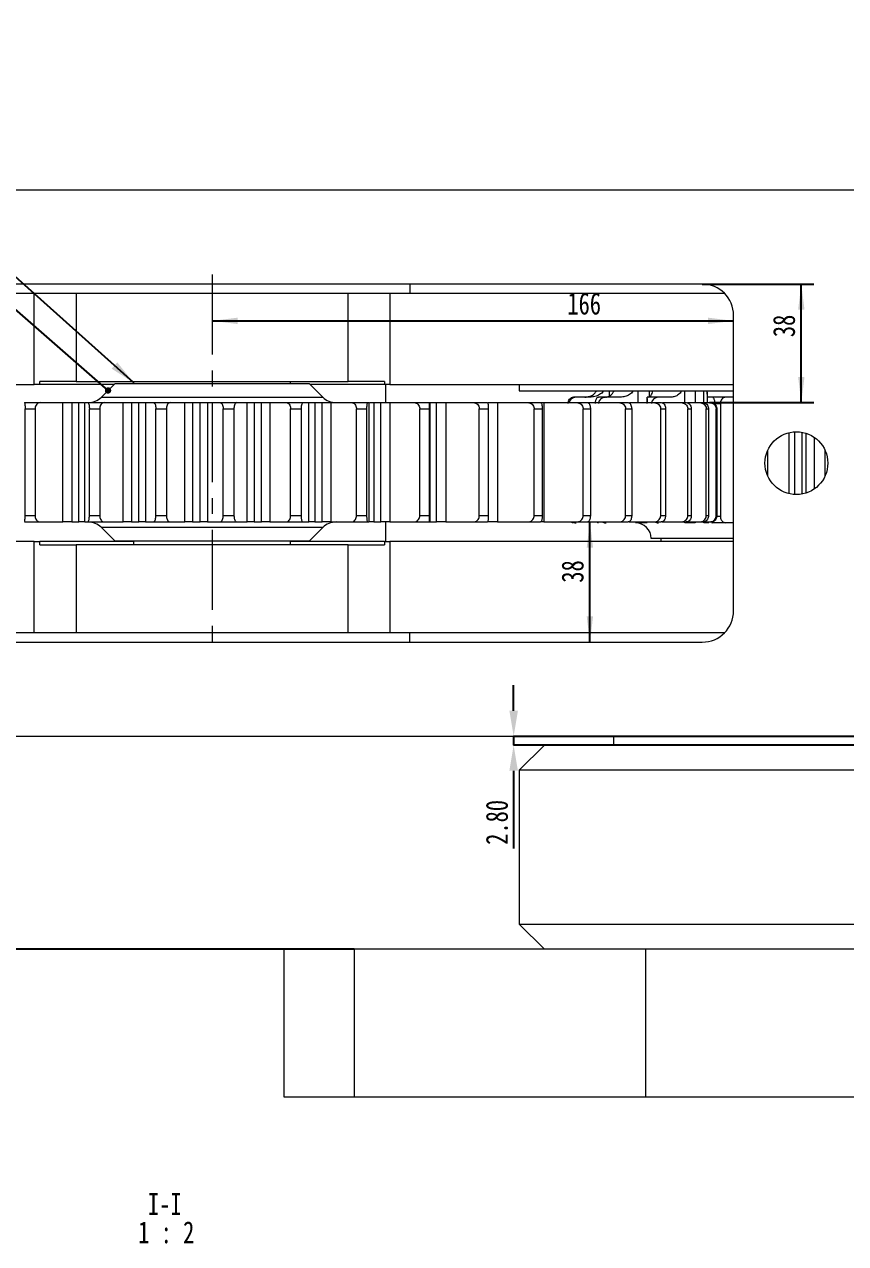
# Model space of a CAD drawing. Header units: millimetres. Extents: x -3 to 1189, y 0 to 841.
# Drawn here: x 323.8 to 454.5, y 277.6 to 471.6 of the extents above; entities that cross this region are included whole.
import ezdxf

# ---------------------------------------------------------------- set-up
doc = ezdxf.new("R2010")
doc.units = ezdxf.units.MM
doc.header["$PDSIZE"] = -1
doc.linetypes.add('CENTERX2', pattern=[20.32, 12.7, -2.54, 2.54, -2.54])
doc.layers.add('10', color=7, linetype='Continuous')
doc.styles.add('SLDTEXTSTYLE0', font='hyswlongfangsong.ttf')
doc.styles.get("Standard").update_dxf_attribs({"font": 'hyswlongfangsong.ttf'})
doc.dimstyles.new('SLDDIMSTYLE0', dxfattribs={"dimtxt": 3.5, "dimasz": 4.08, "dimexe": 0, "dimexo": 0.0625, "dimgap": 0.875, "dimtad": 2, "dimlfac": 2, "dimrnd": 1e-09, "dimzin": 12, "dimdsep": 46, "dimtxsty": 'SLDTEXTSTYLE0', "dimsah": 1, "dimcen": 0.09, "dimadec": 0, "dimazin": 3, "dimtfac": 1, "dimtofl": 0, "dimtmove": 0, "dimatfit": 3, "dimfxl": 1, "dimfrac": 2, "dimtolj": 1, "dimtzin": 12, "dimarcsym": 0})
doc.dimstyles.new('SLDDIMSTYLE1', dxfattribs={"dimtxt": 3.5, "dimasz": 4.08, "dimexe": 0, "dimexo": 0.0625, "dimgap": 0.875, "dimtad": 2, "dimlfac": 2, "dimrnd": 1e-09, "dimzin": 4, "dimdsep": 46, "dimtxsty": 'SLDTEXTSTYLE0', "dimsah": 1, "dimcen": 0.09, "dimadec": 0, "dimazin": 1, "dimtfac": 1, "dimtofl": 0, "dimtmove": 0, "dimatfit": 3, "dimfxl": 1, "dimfrac": 2, "dimtolj": 1, "dimtzin": 12, "dimarcsym": 0})
doc.dimstyles.new('SLDDIMSTYLE3', dxfattribs={"dimtxt": 0.18, "dimasz": 4.08, "dimexe": 0, "dimexo": 0.0625, "dimgap": 0, "dimtad": 0, "dimtih": 1, "dimtoh": 1, "dimdec": 0, "dimrnd": 1e-09, "dimzin": 0, "dimdsep": 46, "dimtxsty": 'Standard', "dimsah": 1, "dimcen": 0.09, "dimadec": 0, "dimazin": 0, "dimtfac": 4.08, "dimtdec": 0, "dimtofl": 0, "dimtmove": 0, "dimatfit": 3, "dimfxl": 1, "dimfrac": 2, "dimtolj": 1, "dimtzin": 0, "dimarcsym": 0})
doc.dimstyles.new('SLDDIMSTYLE4', dxfattribs={"dimtxt": 0.18, "dimasz": 1.016, "dimexe": 0, "dimexo": 0.0625, "dimgap": 0, "dimtad": 0, "dimtih": 1, "dimtoh": 1, "dimdec": 0, "dimrnd": 1e-09, "dimzin": 0, "dimdsep": 46, "dimtxsty": 'Standard', "dimblk1": 'DOT', "dimblk2": 'DOT', "dimsah": 1, "dimcen": 0.09, "dimadec": 0, "dimazin": 0, "dimtfac": 1.016, "dimtdec": 0, "dimtofl": 0, "dimtmove": 0, "dimatfit": 3, "dimldrblk": 'DOT', "dimfxl": 1, "dimfrac": 2, "dimtolj": 1, "dimtzin": 0, "dimarcsym": 0})
doc.dimstyles.new('SLDDIMSTYLE5', dxfattribs={"dimtxt": 3.5, "dimasz": 4.08, "dimexe": 0, "dimexo": 0.0625, "dimgap": 0.875, "dimtad": 2, "dimlfac": 2, "dimrnd": 1e-09, "dimzin": 4, "dimdsep": 46, "dimtxsty": 'SLDTEXTSTYLE0', "dimsah": 1, "dimcen": 0.09, "dimadec": 0, "dimazin": 1, "dimtfac": 1, "dimtmove": 0, "dimatfit": 0, "dimfxl": 1, "dimfrac": 2, "dimtolj": 1, "dimtzin": 12, "dimarcsym": 0})

# ---------------------------------------------------------------- blocks, each defined once
blk = doc.blocks.new('_D_22')
at = {"layer": '10', "color": 0, "lineweight": -2}
for p, q in [((401.66, 362.39), (401.66, 366.47)), ((569.1, 358.31), (401.66, 358.31)), ((401.66, 358.31), (401.66, 356.91)), ((473.5, 356.91), (401.66, 356.91)), ((401.66, 352.83), (401.66, 340.48))]:
    blk.add_line(p, q, dxfattribs=at)
at = {"layer": '10', "color": 0}
for points in [[(400.98, 362.39), (402.34, 362.39), (401.66, 358.31)], [(400.98, 352.83), (402.34, 352.83), (401.66, 356.91)]]:
    blk.add_solid(points, dxfattribs=at)
at = {"layer": 'Defpoints', "color": 0}
for p in [(401.66, 358.31), (569.16, 358.31), (473.56, 356.91)]:
    blk.add_point(p, dxfattribs=at)
at = {"layer": '10', "color": 0, "insert": (397.23, 344.61), "char_height": 3.5, "attachment_point": 2, "rotation": 90, "style": 'SLDTEXTSTYLE0'}
blk.add_mtext('\\A1;2.80', dxfattribs=at)
blk = doc.blocks.new('_D_23')
at = {"layer": '10'}
for p, q in [((315.3, 358.31), (315.3, 324.41)), ((376.27, 324.41), (313.3, 324.41))]:
    blk.add_line(p, q, dxfattribs=at)
for points in [[(315.3, 358.31), (314.79, 354.23), (315.81, 354.23)], [(315.3, 324.41), (315.81, 328.49), (314.79, 328.49)]]:
    blk.add_solid(points, dxfattribs=at)
at = {"layer": '10', "insert": (310.79, 340.89), "char_height": 3.5, "attachment_point": 1, "rotation": 90, "style": 'SLDTEXTSTYLE0'}
blk.add_mtext('67.80', dxfattribs=at)
blk = doc.blocks.new('_D_24')
at = {"layer": '10'}
blk.add_line((413.8, 373.31), (413.8, 392.43), dxfattribs=at)
for points in [[(413.8, 392.43), (413.29, 388.35), (414.3, 388.35)], [(413.8, 373.31), (414.3, 377.39), (413.29, 377.39)]]:
    blk.add_solid(points, dxfattribs=at)
at = {"layer": '10', "insert": (409.28, 382.77), "char_height": 3.5, "attachment_point": 1, "rotation": 90, "style": 'SLDTEXTSTYLE0'}
blk.add_mtext('38', dxfattribs=at)
blk = doc.blocks.new('_D_28')
at = {"layer": '10'}
for p, q in [((431.66, 430.31), (449.44, 430.31)), ((447.44, 411.43), (447.44, 430.31)), ((432.84, 411.43), (449.44, 411.43))]:
    blk.add_line(p, q, dxfattribs=at)
for points in [[(447.44, 430.31), (446.94, 426.23), (447.95, 426.23)], [(447.44, 411.43), (447.95, 415.51), (446.94, 415.51)]]:
    blk.add_solid(points, dxfattribs=at)
at = {"layer": '10', "insert": (442.93, 421.86), "char_height": 3.5, "attachment_point": 1, "rotation": 90, "style": 'SLDTEXTSTYLE0'}
blk.add_mtext('38', dxfattribs=at)
blk = doc.blocks.new('_D_29')
at = {"layer": '10'}
blk.add_line((353.66, 424.45), (436.66, 424.45), dxfattribs=at)
for points in [[(353.66, 424.45), (357.74, 423.94), (357.74, 424.96)], [(436.66, 424.45), (432.58, 424.96), (432.58, 423.94)]]:
    blk.add_solid(points, dxfattribs=at)
at = {"layer": '10', "insert": (410.21, 428.96), "char_height": 3.5, "attachment_point": 1, "style": 'SLDTEXTSTYLE0'}
blk.add_mtext('166', dxfattribs=at)
blk = doc.blocks.new('_DOT')
at = {"color": 0, "linetype": 'ByBlock', "lineweight": -2}
blk.add_line((-0.5, 0), (-1, 0), dxfattribs=at)
at = {"color": 0, "linetype": 'ByBlock', "const_width": 0.5}
blk.add_lwpolyline([(-0.25, 0, 1), (0.25, 0, 1)], format="xyb", close=True, dxfattribs=at)
blk = doc.blocks.new('SW_NOTE_42')
at = {"layer": '10', "color": 0, "char_height": 3.5, "attachment_point": 2, "style": 'SLDTEXTSTYLE0'}
for s, insert in [('I-I', (2.08, 4.51)), ('1 : 2', (2.32, 0.01))]:
    blk.add_mtext(s, dxfattribs=dict(at, insert=insert))

msp = doc.modelspace()

# ---------------------------------------------------------------- linework, layer by layer
at = {"color": 7, "linetype": 'Continuous', "lineweight": 15}
for p, q in [((144.1604, 445.3057), (569.1603, 445.3057)), ((431.6604, 430.3057), (275.6604, 430.3057)), ((385.1604, 430.3057), (385.1604, 428.8057)), ((325.3521, 428.8057), (272.0896, 428.8057)), ((325.3521, 414.3057), (325.3521, 428.8057)), ((332.0128, 428.8057), (325.3521, 428.8057)), ((375.3079, 428.8057), (332.0128, 428.8057)), ((332.0128, 428.8057), (332.0128, 414.8057)), ((375.3079, 414.8057), (375.3079, 428.8057)), ((381.9687, 428.8057), (375.3079, 428.8057)), ((381.9687, 428.8057), (381.9687, 414.3057)), ((435.2311, 428.8057), (381.9687, 428.8057)), ((436.6604, 378.3057), (436.6604, 425.3057)), ((270.6604, 414.3057), (325.3521, 414.3057)), ((326.2298, 414.3057), (325.3521, 414.3057)), ((326.2298, 414.3057), (326.2298, 414.8057)), ((332.0128, 414.8057), (326.2298, 414.8057)), ((338.0354, 414.3057), (326.2298, 414.3057)), ((332.0128, 414.8057), (375.3079, 414.8057)), ((338.1604, 414.4307), (336.039, 412.3094)), ((369.1604, 414.4307), (338.1604, 414.4307)), ((341.1604, 414.8057), (341.1604, 414.4307)), ((366.1604, 414.4307), (366.1604, 414.8057)), ((371.2817, 412.3094), (369.1604, 414.4307)), ((381.0909, 414.3057), (369.2854, 414.3057)), ((381.0909, 414.8057), (375.3079, 414.8057)), ((381.0909, 414.8057), (381.0909, 414.3057)), ((381.9687, 414.3057), (381.0909, 414.3057)), ((381.3104, 411.4307), (381.3104, 414.3057)), ((381.9687, 414.3057), (436.6604, 414.3057)), ((402.5604, 414.3057), (402.5604, 413.3057)), ((402.5604, 413.3057), (436.6604, 413.3057)), ((411.6257, 412.3057), (411.1994, 412.3057)), ((413.823, 412.3057), (411.6257, 412.3057)), ((416.3735, 412.3057), (415.1561, 412.3057)), ((418.6366, 412.3057), (416.3735, 412.3057)), ((422.8864, 412.0679), (422.8864, 411.4307)), ((424.7274, 412.3057), (422.9042, 412.3057)), ((426.7117, 412.3057), (424.7274, 412.3057)), ((432.482, 413.1138), (432.482, 411.4307)), ((433.2642, 412.3057), (432.6588, 412.3057)), ((435.4156, 412.3057), (433.2642, 412.3057)), ((436.6604, 412.3057), (435.4156, 412.3057)), ((323.8138, 411.4307), (326.2909, 411.4307)), ((323.897, 410.4307), (325.4828, 410.4307)), ((323.897, 393.4307), (323.897, 410.4307)), ((325.4828, 410.4307), (325.4828, 393.4307)), ((329.9132, 392.4307), (329.9132, 411.4307)), ((329.9132, 411.4307), (331.3206, 411.4307)), ((331.3206, 411.4307), (331.3206, 392.4307)), ((331.3206, 411.4307), (332.4775, 411.4307)), ((332.4775, 392.4307), (332.4775, 411.4307)), ((332.4775, 411.4307), (333.2573, 411.4307)), ((333.3517, 411.4307), (333.3517, 392.4307)), ((333.8963, 411.4307), (336.4787, 411.4307)), ((334.1268, 410.4307), (335.7801, 410.4307)), ((334.1268, 393.4307), (334.1268, 410.4307)), ((335.7801, 410.4307), (335.7801, 393.4307)), ((339.4946, 392.4307), (339.4946, 411.4307)), ((339.4946, 411.4307), (340.8233, 411.4307)), ((340.8233, 411.4307), (340.8233, 392.4307)), ((340.8233, 411.4307), (342.0178, 411.4307)), ((342.0178, 392.4307), (342.0178, 411.4307)), ((342.0178, 411.4307), (343.0487, 411.4307)), ((343.0487, 411.4307), (343.0487, 392.4307)), ((344.3314, 411.4307), (346.9731, 411.4307)), ((344.7052, 410.4307), (346.3964, 410.4307)), ((344.7052, 393.4307), (344.7052, 410.4307)), ((346.3964, 410.4307), (346.3964, 393.4307)), ((349.3288, 392.4307), (349.3288, 411.4307)), ((349.3288, 411.4307), (350.5551, 411.4307)), ((350.5551, 411.4307), (350.5551, 392.4307)), ((350.5551, 411.4307), (351.7659, 411.4307)), ((351.7659, 392.4307), (351.7659, 411.4307)), ((351.7659, 411.4307), (352.9314, 411.4307)), ((352.9314, 411.4307), (352.9314, 392.4307)), ((354.9331, 411.4307), (357.5869, 411.4307)), ((355.4434, 393.4307), (355.4434, 410.4307)), ((355.4434, 410.4307), (357.1424, 410.4307)), ((357.1424, 410.4307), (357.1424, 393.4307)), ((359.2403, 392.4307), (359.2403, 411.4307)), ((359.2403, 411.4307), (360.3423, 411.4307)), ((360.3423, 411.4307), (360.3423, 392.4307)), ((360.3423, 411.4307), (361.5479, 411.4307)), ((361.5479, 392.4307), (361.5479, 411.4307)), ((361.5479, 411.4307), (362.8271, 411.4307)), ((362.8271, 411.4307), (362.8271, 392.4307)), ((365.512, 411.4307), (368.1305, 411.4307)), ((366.1498, 410.4307), (367.8262, 410.4307)), ((366.1498, 393.4307), (366.1498, 410.4307)), ((367.8262, 410.4307), (367.8262, 393.4307)), ((369.0522, 392.4307), (369.0522, 411.4307)), ((369.0522, 411.4307), (370.0102, 411.4307)), ((370.0102, 411.4307), (370.0102, 392.4307)), ((370.0102, 411.4307), (371.189, 411.4307)), ((371.189, 392.4307), (371.189, 411.4307)), ((371.189, 411.4307), (372.5592, 411.4307)), ((372.5592, 411.4307), (372.5592, 392.4307)), ((375.8794, 411.4307), (378.416, 411.4307)), ((376.6333, 410.4307), (378.2572, 410.4307)), ((376.6333, 393.4307), (376.6333, 410.4307)), ((378.2572, 410.4307), (378.2572, 393.4307)), ((378.7446, 411.4307), (379.3864, 411.4307)), ((379.3864, 411.4307), (379.3864, 392.4307)), ((379.3864, 411.4307), (380.5174, 411.4307)), ((380.5174, 392.4307), (380.5174, 411.4307)), ((380.5174, 411.4307), (381.9541, 411.4307)), ((381.9541, 411.4307), (381.9541, 392.4307)), ((385.8504, 411.4307), (388.2597, 411.4307)), ((386.7069, 410.4307), (388.2493, 410.4307)), ((386.7069, 393.4307), (386.7069, 410.4307)), ((388.2493, 410.4307), (388.2493, 393.4307)), ((388.2604, 392.4307), (388.2604, 411.4307)), ((388.3035, 411.4307), (388.3035, 392.4307)), ((388.3035, 411.4307), (389.3665, 411.4307)), ((389.3665, 392.4307), (389.3665, 411.4307)), ((389.3665, 411.4307), (390.8441, 411.4307)), ((390.8441, 411.4307), (390.8441, 392.4307)), ((395.2469, 411.4307), (397.486, 411.4307)), ((396.1908, 410.4307), (397.6242, 410.4307)), ((396.1908, 393.4307), (396.1908, 410.4307)), ((397.5784, 411.4307), (399.0705, 411.4307)), ((397.6242, 410.4307), (397.6242, 393.4307)), ((399.0705, 411.4307), (399.0705, 392.4307)), ((403.9013, 411.4307), (405.9301, 411.4307)), ((404.9156, 410.4307), (406.2145, 410.4307)), ((404.9156, 393.4307), (404.9156, 410.4307)), ((406.0463, 411.4307), (406.4866, 411.4307)), ((406.2145, 410.4307), (406.2145, 393.4307)), ((406.4866, 411.4307), (406.4866, 392.4307)), ((411.6591, 411.4307), (413.4416, 411.4307)), ((412.7259, 410.4307), (413.867, 410.4307)), ((412.7259, 393.4307), (412.7259, 410.4307)), ((413.867, 410.4307), (413.867, 393.4307)), ((418.382, 411.4307), (419.8862, 411.4307)), ((419.4821, 410.4307), (420.4451, 410.4307)), ((419.4821, 393.4307), (419.4821, 410.4307)), ((420.4451, 410.4307), (420.4451, 393.4307)), ((423.9499, 411.4307), (425.1491, 411.4307)), ((425.0637, 410.4307), (425.8314, 410.4307)), ((425.0637, 393.4307), (425.0637, 410.4307)), ((425.8314, 410.4307), (425.8314, 393.4307)), ((428.2635, 411.4307), (429.1362, 411.4307)), ((429.3712, 410.4307), (429.9299, 410.4307)), ((429.3712, 393.4307), (429.3712, 410.4307)), ((429.9299, 410.4307), (429.9299, 393.4307)), ((431.2457, 411.4307), (431.7765, 411.4307)), ((431.9129, 411.4307), (432.8435, 411.4307)), ((432.3275, 393.4307), (432.3275, 410.4307)), ((432.3275, 410.4307), (432.6673, 410.4307)), ((432.6673, 410.4307), (432.6673, 393.4307)), ((432.8435, 411.4307), (433.0227, 411.4307)), ((433.7183, 411.3057), (434.5629, 411.3057)), ((433.8801, 393.4307), (433.8801, 410.4307)), ((433.8801, 410.4307), (433.9948, 410.4307)), ((433.9948, 410.4307), (433.9948, 393.4307)), ((434.0011, 393.4307), (434.0011, 410.4307)), ((434.5629, 411.3057), (434.5629, 393.3057)), ((445.5102, 396.9398), (445.5102, 406.6717)), ((446.355, 406.7964), (446.355, 396.8151)), ((447.5997, 396.9294), (447.5997, 406.6696)), ((323.8138, 392.4307), (326.2909, 392.4307)), ((325.4828, 393.4307), (323.897, 393.4307)), ((331.3206, 392.4307), (329.9132, 392.4307)), ((331.3206, 392.4307), (332.4775, 392.4307)), ((333.25, 392.4307), (332.4775, 392.4307)), ((333.8963, 392.4307), (336.4787, 392.4307)), ((335.7801, 393.4307), (334.1268, 393.4307)), ((340.8233, 392.4307), (339.4946, 392.4307)), ((340.8233, 392.4307), (342.0178, 392.4307)), ((343.0487, 392.4307), (342.0178, 392.4307)), ((344.3314, 392.4307), (346.9731, 392.4307)), ((346.3964, 393.4307), (344.7052, 393.4307)), ((350.5551, 392.4307), (349.3288, 392.4307)), ((350.5551, 392.4307), (351.7659, 392.4307)), ((352.9314, 392.4307), (351.7659, 392.4307)), ((354.9331, 392.4307), (357.5869, 392.4307)), ((357.1424, 393.4307), (355.4434, 393.4307)), ((360.3423, 392.4307), (359.2403, 392.4307)), ((360.3423, 392.4307), (361.5479, 392.4307)), ((362.8271, 392.4307), (361.5479, 392.4307)), ((365.512, 392.4307), (368.1305, 392.4307)), ((367.8262, 393.4307), (366.1498, 393.4307)), ((370.0102, 392.4307), (369.0522, 392.4307)), ((370.0102, 392.4307), (371.189, 392.4307)), ((372.5592, 392.4307), (371.189, 392.4307)), ((375.8794, 392.4307), (378.416, 392.4307)), ((378.2572, 393.4307), (376.6333, 393.4307)), ((379.3864, 392.4307), (378.7495, 392.4307)), ((379.3864, 392.4307), (380.5174, 392.4307)), ((381.9541, 392.4307), (380.5174, 392.4307)), ((381.3104, 389.3057), (381.3104, 392.4307)), ((385.8504, 392.4307), (388.2597, 392.4307)), ((388.2493, 393.4307), (386.7069, 393.4307)), ((388.3035, 392.4307), (389.3665, 392.4307)), ((390.8441, 392.4307), (389.3665, 392.4307)), ((395.2469, 392.4307), (397.486, 392.4307)), ((397.6242, 393.4307), (396.1908, 393.4307)), ((399.0705, 392.4307), (397.5784, 392.4307)), ((403.9013, 392.4307), (405.9301, 392.4307)), ((406.2145, 393.4307), (404.9156, 393.4307)), ((406.4866, 392.4307), (406.0435, 392.4307)), ((411.6591, 392.4307), (413.4416, 392.4307)), ((413.867, 393.4307), (412.7259, 393.4307)), ((418.382, 392.4307), (419.8862, 392.4307)), ((420.4451, 393.4307), (419.4821, 393.4307)), ((422.9132, 392.3057), (421.4957, 392.3057)), ((423.9499, 392.4307), (425.1491, 392.4307)), ((425.8314, 393.4307), (425.0637, 393.4307)), ((428.2635, 392.4307), (429.1362, 392.4307)), ((430.5321, 392.3057), (428.9092, 392.3057)), ((429.9299, 393.4307), (429.3712, 393.4307)), ((431.2457, 392.4307), (431.7765, 392.4307)), ((431.9129, 392.4307), (432.8435, 392.4307)), ((432.4368, 392.3057), (431.9129, 392.3057)), ((432.6673, 393.4307), (432.3275, 393.4307)), ((432.482, 392.4307), (432.482, 392.3057)), ((432.8435, 392.4307), (433.0227, 392.4307)), ((433.2642, 392.3057), (433.1379, 392.3057)), ((435.4156, 392.3057), (433.2642, 392.3057)), ((433.9948, 393.4307), (433.8801, 393.4307)), ((336.039, 391.5521), (338.1604, 389.4307)), ((369.1604, 389.4307), (371.2817, 391.5521)), ((325.3521, 389.3057), (270.6604, 389.3057)), ((325.3521, 374.8057), (325.3521, 389.3057)), ((325.3521, 389.3057), (326.2298, 389.3057)), ((326.2298, 388.8057), (326.2298, 389.3057)), ((341.1604, 389.3057), (326.2298, 389.3057)), ((326.2298, 388.8057), (332.0128, 388.8057)), ((332.0128, 388.8057), (332.0128, 374.8057)), ((375.3079, 388.8057), (332.0128, 388.8057)), ((338.1604, 389.4307), (369.1604, 389.4307)), ((341.1604, 389.4307), (341.1604, 388.8057)), ((366.1604, 388.8057), (366.1604, 389.4307)), ((381.0909, 389.3057), (366.1604, 389.3057)), ((375.3079, 374.8057), (375.3079, 388.8057)), ((375.3079, 388.8057), (381.0909, 388.8057)), ((381.0909, 389.3057), (381.0909, 388.8057)), ((381.0909, 389.3057), (381.9687, 389.3057)), ((381.9687, 389.3057), (381.9687, 374.8057)), ((436.6604, 389.3057), (381.9687, 389.3057)), ((436.6604, 389.8057), (423.5604, 389.8057)), ((425.0603, 389.8057), (425.0603, 389.3057)), ((325.3521, 374.8057), (272.0896, 374.8057)), ((332.0128, 374.8057), (325.3521, 374.8057)), ((375.3079, 374.8057), (332.0128, 374.8057)), ((381.9687, 374.8057), (375.3079, 374.8057)), ((435.2311, 374.8057), (381.9687, 374.8057)), ((385.0604, 374.8057), (385.0604, 373.3057)), ((275.6604, 373.3057), (431.6604, 373.3057)), ((569.1603, 358.3057), (144.1604, 358.3057)), ((417.5604, 358.3057), (417.5604, 356.9057)), ((406.5604, 356.9057), (402.5604, 352.9057)), ((473.5604, 356.9057), (406.5604, 356.9057)), ((402.5604, 352.9057), (402.5604, 328.4057)), ((477.5604, 352.9057), (402.5604, 352.9057)), ((402.5604, 328.4057), (406.5604, 324.4057)), ((402.5604, 328.4057), (477.5603, 328.4057)), ((365.0604, 324.4057), (365.0604, 300.9057)), ((376.2734, 324.4057), (365.0604, 324.4057)), ((376.2734, 324.4057), (376.2734, 300.9057)), ((422.7025, 324.4057), (376.2734, 324.4057)), ((422.7025, 300.9057), (422.7025, 324.4057)), ((457.3313, 324.4057), (422.7025, 324.4057)), ((365.0604, 300.9057), (376.2734, 300.9057)), ((376.2734, 300.9057), (422.7025, 300.9057)), ((422.7025, 300.9057), (457.3313, 300.9057))]:
    msp.add_line(p, q, dxfattribs=at)
at = {"color": 8, "linetype": 'Continuous', "lineweight": 15}
for p, q in [((336.039, 412.3094), (339.4667, 412.3094)), ((339.4667, 412.3094), (371.2817, 412.3094)), ((416.9086, 412.5108), (416.9086, 413.3057)), ((421.4957, 411.4307), (421.4957, 413.3057)), ((423.2204, 413.3057), (423.2204, 412.3277)), ((428.9092, 411.4307), (428.9092, 413.3057)), ((430.5321, 413.3057), (430.5321, 411.4307)), ((431.9129, 411.4307), (431.9129, 413.3057)), ((397.5784, 411.1872), (397.5784, 411.4307)), ((448.1732, 406.5714), (448.1732, 397.0401)), ((449.555, 397.7288), (449.555, 405.8826)), ((442.0617, 403.7684), (442.0617, 399.843)), ((451.177, 403.9506), (451.177, 399.6609)), ((397.5784, 392.4307), (397.5784, 392.6728)), ((421.4957, 392.3057), (421.4957, 392.4307)), ((428.9092, 392.3057), (428.9092, 392.4307)), ((430.5321, 392.4307), (430.5321, 392.3057)), ((431.9129, 392.3057), (431.9129, 392.4307)), ((434.5629, 393.3057), (433.9904, 393.3057)), ((339.4667, 391.5521), (336.039, 391.5521)), ((371.2817, 391.5521), (339.4667, 391.5521))]:
    msp.add_line(p, q, dxfattribs=at)
at = {"color": 7, "linetype": 'Continuous', "lineweight": 15}
msp.add_circle((446.6604, 401.8057), 5, dxfattribs=at)
for centre, radius, start, end in [((431.6604, 425.3057), 5, 0, 90), ((333.9177, 414.4307), 3, 270, 315), ((373.403, 414.4307), 3, 225, 270), ((333.9177, 389.4307), 3, 45, 90), ((373.403, 389.4307), 3, 90, 135), ((421.0604, 389.8057), 2.5, 0, 90), ((431.6604, 378.3057), 5, 270, 0)]:
    msp.add_arc(centre, radius, start, end, dxfattribs=at)
for points, knots in [([(410.3307, 411.3057), (410.3379, 411.4029), (410.3522, 411.597), (410.4605, 411.8588), (410.6267, 412.0806), (410.8745, 412.2638), (411.0822, 412.2906), (411.1994, 412.3057)], [0, 0, 0, 0, 0.16721134, 0.33390861, 0.51291718, 0.7249318, 1, 1, 1, 1]), ([(411.6257, 412.3057), (411.4658, 412.2885), (411.156, 412.2552), (410.803, 412.0167), (410.5848, 411.7413), (410.5425, 411.5503), (410.5241, 411.4674)], [0, 0, 0, 0, 0.32406141, 0.6281638, 0.83872415, 1, 1, 1, 1]), ([(412.9986, 412.3057), (413.2637, 412.3348), (413.7946, 412.393), (414.4774, 412.7724), (414.7636, 413.1634), (414.8677, 413.3057)], [0, 0, 0, 0, 0.38789992, 0.77715057, 1, 1, 1, 1]), ([(415.9522, 413.3057), (415.946, 413.2943), (415.8102, 413.0448), (415.3304, 412.7045), (414.604, 412.3597), (414.0773, 412.3233), (413.823, 412.3057)], [0, 0, 0, 0, 0.01595187, 0.34905078, 0.6857549, 1, 1, 1, 1]), ([(414.6794, 411.3057), (414.6831, 411.4029), (414.6905, 411.597), (414.7473, 411.8587), (414.8361, 412.0806), (414.9712, 412.2638), (415.0894, 412.2906), (415.1561, 412.3057)], [0, 0, 0, 0, 0.167211411, 0.333909026, 0.51291612, 0.724935751, 1, 1, 1, 1]), ([(416.3735, 412.3057), (416.2034, 412.2885), (415.8737, 412.255), (415.486, 412.0175), (415.2446, 411.7187), (415.1628, 411.474), (415.1582, 411.3345), (415.1573, 411.3057)], [0, 0, 0, 0, 0.2931209, 0.56818336, 0.75864507, 0.95019385, 1, 1, 1, 1]), ([(416.2824, 412.3057), (416.4646, 412.3348), (416.8295, 412.393), (417.3369, 412.7724), (417.562, 413.1634), (417.644, 413.3057)], [0, 0, 0, 0, 0.3879023, 0.77715131, 1, 1, 1, 1]), ([(420.6699, 413.3057), (420.6644, 413.2943), (420.5431, 413.0449), (420.0996, 412.7045), (419.4082, 412.3597), (418.8878, 412.3233), (418.6366, 412.3057)], [0, 0, 0, 0, 0.0159545, 0.34905177, 0.68575337, 1, 1, 1, 1]), ([(422.892, 411.3057), (422.8917, 411.4029), (422.8911, 411.597), (422.8879, 411.8587), (422.8858, 412.0806), (422.8875, 412.2638), (422.8982, 412.2906), (422.9042, 412.3057)], [0, 0, 0, 0, 0.16721077, 0.3339109, 0.51291747, 0.72493435, 1, 1, 1, 1]), ([(423.1861, 412.3057), (423.2577, 412.3348), (423.4011, 412.393), (423.6557, 412.7724), (423.7857, 413.1634), (423.833, 413.3057)], [0, 0, 0, 0, 0.38790049, 0.77715099, 1, 1, 1, 1]), ([(424.7274, 412.3057), (424.5726, 412.2885), (424.2724, 412.255), (423.9139, 412.0175), (423.6893, 411.7187), (423.6129, 411.474), (423.6086, 411.3345), (423.6077, 411.3057)], [0, 0, 0, 0, 0.29311826, 0.56818285, 0.75864538, 0.95019377, 1, 1, 1, 1]), ([(428.3397, 413.3057), (428.3357, 413.2943), (428.2474, 413.0448), (427.9075, 412.7045), (427.3566, 412.3597), (426.9217, 412.3233), (426.7117, 412.3057)], [0, 0, 0, 0, 0.0159527, 0.34905103, 0.68575168, 1, 1, 1, 1]), ([(432.6588, 412.3057), (432.6089, 412.3348), (432.5089, 412.393), (432.4721, 412.7724), (432.487, 413.1634), (432.4925, 413.3057)], [0, 0, 0, 0, 0.38790084, 0.7771508, 1, 1, 1, 1]), ([(433.7183, 411.3057), (433.7141, 411.4029), (433.7057, 411.597), (433.6427, 411.8587), (433.5501, 412.0806), (433.4183, 412.2638), (433.3198, 412.2906), (433.2642, 412.3057)], [0, 0, 0, 0, 0.16721111, 0.33390958, 0.51291675, 0.72493021, 1, 1, 1, 1]), ([(435.4156, 412.3057), (435.2996, 412.2885), (435.0747, 412.255), (434.7999, 412.0175), (434.6264, 411.7187), (434.5669, 411.474), (434.5636, 411.3345), (434.5629, 411.3057)], [0, 0, 0, 0, 0.293118966, 0.568184013, 0.758644203, 0.950193946, 1, 1, 1, 1]), ([(323.8138, 411.4307), (323.8223, 411.4176), (323.8393, 411.3914), (323.8669, 411.1861), (323.888, 410.8914), (323.8963, 410.6182), (323.8969, 410.4672), (323.897, 410.4307)], [0, 0, 0, 0, 0.24609223, 0.49257049, 0.72582737, 0.93374742, 1, 1, 1, 1]), ([(326.2909, 411.4307), (326.1933, 411.4176), (325.998, 411.3914), (325.738, 411.1861), (325.5558, 410.8914), (325.4881, 410.6182), (325.4838, 410.4672), (325.4828, 410.4307)], [0, 0, 0, 0, 0.246092227, 0.492570138, 0.725827361, 0.933747316, 1, 1, 1, 1]), ([(326.2909, 411.4307), (326.7461, 411.4307), (327.632, 411.4307), (328.8526, 411.4307), (329.5591, 411.4307), (329.9132, 411.4307)], [0, 0, 0, 0, 0.34511252, 0.67170072, 1, 1, 1, 1]), ([(333.3651, 411.4307), (333.3709, 411.4307), (333.3836, 411.4307), (333.5743, 411.4307), (333.7888, 411.4307), (333.8963, 411.4307)], [0, 0, 0, 0, 0.29871282, 0.64864497, 1, 1, 1, 1]), ([(333.8963, 411.4307), (333.9228, 411.4176), (333.9759, 411.3914), (334.0508, 411.1861), (334.1048, 410.8914), (334.1252, 410.6182), (334.1265, 410.4672), (334.1268, 410.4307)], [0, 0, 0, 0, 0.246092726, 0.492570901, 0.725827654, 0.933747344, 1, 1, 1, 1]), ([(336.4787, 411.4307), (336.3946, 411.4176), (336.2264, 411.3914), (336.0014, 411.1861), (335.8435, 410.8914), (335.7846, 410.6182), (335.781, 410.4672), (335.7801, 410.4307)], [0, 0, 0, 0, 0.24609147, 0.49256938, 0.72582762, 0.9337473, 1, 1, 1, 1]), ([(336.4787, 411.4307), (336.8682, 411.4307), (337.6264, 411.4307), (338.6452, 411.4307), (339.211, 411.4307), (339.4946, 411.4307)], [0, 0, 0, 0, 0.34511214, 0.67170057, 1, 1, 1, 1]), ([(343.0487, 411.4307), (343.1413, 411.4307), (343.3215, 411.4307), (343.7691, 411.4307), (344.1437, 411.4307), (344.3314, 411.4307)], [0, 0, 0, 0, 0.34534224, 0.672007041, 1, 1, 1, 1]), ([(344.3314, 411.4307), (344.3755, 411.4176), (344.4638, 411.3914), (344.5847, 411.1861), (344.6705, 410.8914), (344.7027, 410.6182), (344.7047, 410.4672), (344.7052, 410.4307)], [0, 0, 0, 0, 0.24609119, 0.49257165, 0.72582702, 0.9337475, 1, 1, 1, 1]), ([(346.9731, 411.4307), (346.9041, 411.4176), (346.7659, 411.3914), (346.58, 411.1861), (346.4491, 410.8914), (346.4002, 410.6182), (346.3972, 410.4672), (346.3964, 410.4307)], [0, 0, 0, 0, 0.24609173, 0.49256968, 0.72582677, 0.93374753, 1, 1, 1, 1]), ([(346.9731, 411.4307), (347.2901, 411.4307), (347.9069, 411.4307), (348.7058, 411.4307), (349.1208, 411.4307), (349.3288, 411.4307)], [0, 0, 0, 0, 0.345112537, 0.671700793, 1, 1, 1, 1]), ([(352.9314, 411.4307), (353.1088, 411.4307), (353.4541, 411.4307), (354.1414, 411.4307), (354.6688, 411.4307), (354.9331, 411.4307)], [0, 0, 0, 0, 0.34534199, 0.67200631, 1, 1, 1, 1]), ([(354.9331, 411.4307), (354.994, 411.4176), (355.1158, 411.3914), (355.2805, 411.1861), (355.3966, 410.8914), (355.4401, 410.6182), (355.4428, 410.4672), (355.4434, 410.4307)], [0, 0, 0, 0, 0.24609018, 0.49256996, 0.7258265, 0.93374731, 1, 1, 1, 1]), ([(357.5869, 411.4307), (357.5341, 411.4176), (357.4284, 411.3914), (357.2849, 411.1861), (357.1833, 410.8914), (357.1453, 410.6182), (357.1429, 410.4672), (357.1424, 410.4307)], [0, 0, 0, 0, 0.24609217, 0.49257068, 0.72582784, 0.93374744, 1, 1, 1, 1]), ([(357.5869, 411.4307), (357.8256, 411.4307), (358.2901, 411.4307), (358.8547, 411.4307), (359.1115, 411.4307), (359.2403, 411.4307)], [0, 0, 0, 0, 0.345112158, 0.671700691, 1, 1, 1, 1]), ([(362.8271, 411.4307), (363.0862, 411.4307), (363.5904, 411.4307), (364.505, 411.4307), (365.1759, 411.4307), (365.512, 411.4307)], [0, 0, 0, 0, 0.34534249, 0.67200691, 1, 1, 1, 1]), ([(365.512, 411.4307), (365.5886, 411.4176), (365.7418, 411.3914), (365.9473, 411.1861), (366.0918, 410.8914), (366.1457, 410.6182), (366.149, 410.4672), (366.1498, 410.4307)], [0, 0, 0, 0, 0.2460915, 0.49257187, 0.72582721, 0.93374741, 1, 1, 1, 1]), ([(368.1305, 411.4307), (368.095, 411.4176), (368.0237, 411.3914), (367.9252, 411.1861), (367.8548, 410.8914), (367.8282, 410.6182), (367.8266, 410.4672), (367.8262, 410.4307)], [0, 0, 0, 0, 0.24609207, 0.49257081, 0.72582731, 0.93374738, 1, 1, 1, 1]), ([(368.1305, 411.4307), (368.2867, 411.4307), (368.5907, 411.4307), (368.911, 411.4307), (369.005, 411.4307), (369.0522, 411.4307)], [0, 0, 0, 0, 0.345112117, 0.671700628, 1, 1, 1, 1]), ([(372.5592, 411.4307), (372.8954, 411.4307), (373.5494, 411.4307), (374.6751, 411.4307), (375.4775, 411.4307), (375.8794, 411.4307)], [0, 0, 0, 0, 0.34534234, 0.67200707, 1, 1, 1, 1]), ([(375.8794, 411.4307), (375.9703, 411.4176), (376.1523, 411.3914), (376.3949, 411.1861), (376.5651, 410.8914), (376.6285, 410.6182), (376.6324, 410.4672), (376.6333, 410.4307)], [0, 0, 0, 0, 0.24609298, 0.49257098, 0.7258275, 0.93374744, 1, 1, 1, 1]), ([(378.416, 411.4307), (378.3982, 411.4176), (378.3627, 411.3914), (378.3108, 411.1861), (378.2729, 410.8914), (378.2583, 410.6182), (378.2574, 410.4672), (378.2572, 410.4307)], [0, 0, 0, 0, 0.24609236, 0.49257119, 0.72582692, 0.93374737, 1, 1, 1, 1]), ([(378.416, 411.4307), (378.4896, 411.4307), (378.6314, 411.4307), (378.6539, 411.4307), (378.6647, 411.4307)], [0, 0, 0, 0, 0.51931641, 1, 1, 1, 1]), ([(378.6661, 392.4307), (378.6661, 395.2964), (378.6661, 401.6298), (378.6661, 407.9631), (378.6661, 411.4307)], [0, 0, 0, 0, 0.45247944, 1, 1, 1, 1]), ([(381.9541, 411.4307), (382.3613, 411.4307), (383.1536, 411.4307), (384.4702, 411.4307), (385.3897, 411.4307), (385.8504, 411.4307)], [0, 0, 0, 0, 0.34534232, 0.6720066, 1, 1, 1, 1]), ([(385.8504, 411.4307), (385.954, 411.4176), (386.1613, 411.3914), (386.4368, 411.1861), (386.6297, 410.8914), (386.7014, 410.6182), (386.7058, 410.4672), (386.7069, 410.4307)], [0, 0, 0, 0, 0.246091536, 0.492570579, 0.725827703, 0.933747319, 1, 1, 1, 1]), ([(388.2598, 411.3932), (388.26, 411.3858), (388.2604, 411.3619), (388.2565, 411.1831), (388.2518, 410.8921), (388.2495, 410.6182), (388.2494, 410.4672), (388.2493, 410.4307)], [0, 0, 0, 0, 0.12657986, 0.41213218, 0.68236401, 0.92324481, 1, 1, 1, 1]), ([(390.8441, 411.4307), (391.315, 411.4307), (392.2314, 411.4307), (393.7156, 411.4307), (394.7358, 411.4307), (395.2469, 411.4307)], [0, 0, 0, 0, 0.34534269, 0.67200683, 1, 1, 1, 1]), ([(395.2469, 411.4307), (395.3613, 411.4176), (395.5904, 411.3914), (395.8939, 411.1861), (396.1059, 410.8914), (396.1847, 410.6182), (396.1896, 410.4672), (396.1908, 410.4307)], [0, 0, 0, 0, 0.24608892, 0.49256855, 0.72582688, 0.93374751, 1, 1, 1, 1]), ([(397.486, 411.4307), (397.5045, 411.4176), (397.5416, 411.3914), (397.5851, 411.1861), (397.6134, 410.8914), (397.6234, 410.6182), (397.624, 410.4672), (397.6242, 410.4307)], [0, 0, 0, 0, 0.24609117, 0.49257051, 0.72582667, 0.93374733, 1, 1, 1, 1]), ([(399.0705, 411.4307), (399.5968, 411.4307), (400.6209, 411.4307), (402.2461, 411.4307), (403.3488, 411.4307), (403.9013, 411.4307)], [0, 0, 0, 0, 0.34534222, 0.67200674, 1, 1, 1, 1]), ([(403.9013, 411.4307), (404.0245, 411.4176), (404.2712, 411.3914), (404.5972, 411.1861), (404.8247, 410.8914), (404.9091, 410.6182), (404.9144, 410.4672), (404.9156, 410.4307)], [0, 0, 0, 0, 0.246088, 0.49257209, 0.72582524, 0.9337473, 1, 1, 1, 1]), ([(405.9301, 411.4307), (405.9665, 411.4176), (406.0393, 411.3914), (406.1297, 411.1861), (406.1907, 410.8914), (406.2128, 410.6182), (406.2142, 410.4672), (406.2145, 410.4307)], [0, 0, 0, 0, 0.24609177, 0.49256974, 0.72582697, 0.93374742, 1, 1, 1, 1]), ([(406.4866, 411.4307), (407.0589, 411.4307), (408.1725, 411.4307), (409.9096, 411.4307), (411.0752, 411.4307), (411.6591, 411.4307)], [0, 0, 0, 0, 0.3453418, 0.67200776, 1, 1, 1, 1]), ([(411.6591, 411.4307), (411.789, 411.4176), (412.0489, 411.3914), (412.3916, 411.1861), (412.6305, 410.8914), (412.7191, 410.6182), (412.7246, 410.4672), (412.7259, 410.4307)], [0, 0, 0, 0, 0.24608818, 0.49257238, 0.72582477, 0.9337475, 1, 1, 1, 1]), ([(413.4416, 411.4307), (413.4951, 411.4176), (413.6022, 411.3914), (413.7379, 411.1861), (413.8306, 410.8914), (413.8644, 410.6182), (413.8665, 410.4672), (413.867, 410.4307)], [0, 0, 0, 0, 0.24609093, 0.49256969, 0.7258271, 0.93374731, 1, 1, 1, 1]), ([(413.5145, 411.4307), (413.9391, 411.4307), (414.9394, 411.4307), (416.5698, 411.4307), (417.7771, 411.4307), (418.382, 411.4307)], [0, 0, 0, 0, 0.26903851, 0.63377806, 1, 1, 1, 1]), ([(418.382, 411.4307), (418.5161, 411.4176), (418.7847, 411.3914), (419.1379, 411.1861), (419.384, 410.8914), (419.4751, 410.6182), (419.4807, 410.4672), (419.4821, 410.4307)], [0, 0, 0, 0, 0.24609168, 0.49257108, 0.72582562, 0.93374733, 1, 1, 1, 1]), ([(419.8862, 411.4307), (419.956, 411.4176), (420.0955, 411.3914), (420.2741, 411.1861), (420.3967, 410.8914), (420.4416, 410.6182), (420.4444, 410.4672), (420.4451, 410.4307)], [0, 0, 0, 0, 0.24608893, 0.49256988, 0.72582717, 0.93374735, 1, 1, 1, 1]), ([(420.1224, 411.4307), (420.1749, 411.4307), (420.8277, 411.4307), (422.1078, 411.4307), (423.335, 411.4307), (423.9499, 411.4307)], [0, 0, 0, 0, 0.04183838, 0.51994564, 1, 1, 1, 1]), ([(423.9499, 411.4307), (424.0859, 411.4176), (424.3583, 411.3914), (424.7158, 411.1861), (424.9646, 410.8914), (425.0566, 410.6182), (425.0623, 410.4672), (425.0637, 410.4307)], [0, 0, 0, 0, 0.24608915, 0.49257131, 0.72582763, 0.9337479, 1, 1, 1, 1]), ([(425.1491, 411.4307), (425.2338, 411.4176), (425.4033, 411.3914), (425.6216, 411.1861), (425.7719, 410.8914), (425.8272, 410.6182), (425.8306, 410.4672), (425.8314, 410.4307)], [0, 0, 0, 0, 0.2460911, 0.492571347, 0.725825704, 0.933747472, 1, 1, 1, 1]), ([(425.3724, 411.4307), (425.7212, 411.4307), (426.6865, 411.4307), (427.6488, 411.4307), (428.2635, 411.4307)], [0, 0, 0, 0, 0.36132336, 1, 1, 1, 1]), ([(428.2635, 411.4307), (428.399, 411.4176), (428.6703, 411.3914), (429.0257, 411.1861), (429.2727, 410.8914), (429.3641, 410.6182), (429.3698, 410.4672), (429.3712, 410.4307)], [0, 0, 0, 0, 0.246088149, 0.49256956, 0.725825621, 0.933747308, 1, 1, 1, 1]), ([(429.1362, 411.4307), (429.2343, 411.4176), (429.4308, 411.3914), (429.6849, 411.1861), (429.8603, 410.8914), (429.9249, 410.6182), (429.9289, 410.4672), (429.9299, 410.4307)], [0, 0, 0, 0, 0.246093342, 0.492573146, 0.725827932, 0.933747471, 1, 1, 1, 1]), ([(429.3458, 411.4307), (429.3748, 411.4307), (430.0146, 411.4307), (430.6445, 411.4307), (431.2457, 411.4307)], [0, 0, 0, 0, 0.04537212, 1, 1, 1, 1]), ([(431.2457, 411.4307), (431.3783, 411.4176), (431.6437, 411.3914), (431.9907, 411.1861), (432.2316, 410.8914), (432.3206, 410.6182), (432.3262, 410.4672), (432.3275, 410.4307)], [0, 0, 0, 0, 0.24609357, 0.49257142, 0.72582731, 0.93374722, 1, 1, 1, 1]), ([(431.7765, 411.4307), (431.8863, 411.4176), (432.1061, 411.3914), (432.3916, 411.1861), (432.5889, 410.8914), (432.6617, 410.6182), (432.6662, 410.4672), (432.6673, 410.4307)], [0, 0, 0, 0, 0.24608605, 0.49256676, 0.72582713, 0.93374711, 1, 1, 1, 1]), ([(432.8435, 411.4307), (432.9708, 411.4176), (433.2255, 411.3914), (433.5579, 411.1861), (433.7884, 410.8914), (433.8735, 410.6182), (433.8788, 410.4672), (433.8801, 410.4307)], [0, 0, 0, 0, 0.24609403, 0.49256897, 0.72582548, 0.93374766, 1, 1, 1, 1]), ([(433.0227, 411.4307), (433.1423, 411.4176), (433.3817, 411.3914), (433.6933, 411.1861), (433.909, 410.8914), (433.9886, 410.6182), (433.9936, 410.4672), (433.9948, 410.4307)], [0, 0, 0, 0, 0.24609632, 0.4925738, 0.72582686, 0.93374736, 1, 1, 1, 1]), ([(433.0283, 411.4307), (433.1479, 411.4176), (433.3875, 411.3914), (433.6993, 411.1861), (433.9153, 410.8914), (433.9949, 410.6182), (433.9999, 410.4672), (434.0011, 410.4307)], [0, 0, 0, 0, 0.24609087, 0.49256817, 0.72582553, 0.93374717, 1, 1, 1, 1]), ([(323.8138, 392.4307), (323.8223, 392.4438), (323.8393, 392.4701), (323.8669, 392.6753), (323.888, 392.9701), (323.8963, 393.2432), (323.8969, 393.3942), (323.897, 393.4307)], [0, 0, 0, 0, 0.24609193, 0.492571, 0.7258276, 0.93374525, 1, 1, 1, 1]), ([(325.4828, 393.4307), (325.4907, 393.3271), (325.5063, 393.1199), (325.626, 392.8413), (325.8044, 392.6161), (326.0348, 392.4608), (326.2055, 392.4408), (326.2909, 392.4307)], [0, 0, 0, 0, 0.18715252, 0.37398511, 0.56926121, 0.78460147, 1, 1, 1, 1]), ([(326.2909, 392.4307), (326.7461, 392.4307), (327.632, 392.4307), (328.8526, 392.4307), (329.5591, 392.4307), (329.9132, 392.4307)], [0, 0, 0, 0, 0.34511252, 0.67170072, 1, 1, 1, 1]), ([(333.3651, 392.4307), (333.3709, 392.4307), (333.3836, 392.4307), (333.5743, 392.4307), (333.7888, 392.4307), (333.8963, 392.4307)], [0, 0, 0, 0, 0.29871282, 0.64864497, 1, 1, 1, 1]), ([(333.8963, 392.4307), (333.9228, 392.4438), (333.9759, 392.4701), (334.0508, 392.6753), (334.1048, 392.9701), (334.1252, 393.2432), (334.1265, 393.3942), (334.1268, 393.4307)], [0, 0, 0, 0, 0.24609243, 0.49257141, 0.72582788, 0.93374517, 1, 1, 1, 1]), ([(335.7801, 393.4307), (335.7869, 393.3271), (335.8005, 393.1199), (335.9043, 392.8413), (336.0589, 392.6161), (336.2582, 392.4608), (336.4052, 392.4408), (336.4787, 392.4307)], [0, 0, 0, 0, 0.18715255, 0.37398474, 0.56926259, 0.78460016, 1, 1, 1, 1]), ([(336.4787, 392.4307), (336.8682, 392.4307), (337.6264, 392.4307), (338.6452, 392.4307), (339.211, 392.4307), (339.4946, 392.4307)], [0, 0, 0, 0, 0.34511214, 0.67170057, 1, 1, 1, 1]), ([(343.0487, 392.4307), (343.1413, 392.4307), (343.3215, 392.4307), (343.7691, 392.4307), (344.1437, 392.4307), (344.3314, 392.4307)], [0, 0, 0, 0, 0.34534224, 0.672007041, 1, 1, 1, 1]), ([(344.3314, 392.4307), (344.3755, 392.4438), (344.4638, 392.4701), (344.5847, 392.6753), (344.6705, 392.9701), (344.7027, 393.2432), (344.7047, 393.3942), (344.7052, 393.4307)], [0, 0, 0, 0, 0.2460909, 0.49257216, 0.72582724, 0.93374533, 1, 1, 1, 1]), ([(346.3964, 393.4307), (346.4021, 393.3271), (346.4133, 393.1199), (346.4996, 392.8413), (346.6275, 392.6161), (346.792, 392.4608), (346.9128, 392.4408), (346.9731, 392.4307)], [0, 0, 0, 0, 0.18715212, 0.373984862, 0.569262008, 0.784601041, 1, 1, 1, 1]), ([(346.9731, 392.4307), (347.2901, 392.4307), (347.9069, 392.4307), (348.7058, 392.4307), (349.1208, 392.4307), (349.3288, 392.4307)], [0, 0, 0, 0, 0.345112537, 0.671700793, 1, 1, 1, 1]), ([(352.9314, 392.4307), (353.1088, 392.4307), (353.4541, 392.4307), (354.1414, 392.4307), (354.6688, 392.4307), (354.9331, 392.4307)], [0, 0, 0, 0, 0.34534199, 0.67200631, 1, 1, 1, 1]), ([(354.9331, 392.4307), (354.994, 392.4438), (355.1158, 392.4701), (355.2805, 392.6753), (355.3966, 392.9701), (355.4401, 393.2432), (355.4428, 393.3942), (355.4434, 393.4307)], [0, 0, 0, 0, 0.24608989, 0.49257047, 0.72582672, 0.93374514, 1, 1, 1, 1]), ([(357.1424, 393.4307), (357.1468, 393.3271), (357.1556, 393.1199), (357.2226, 392.8413), (357.3216, 392.6161), (357.4485, 392.4608), (357.5407, 392.4408), (357.5869, 392.4307)], [0, 0, 0, 0, 0.1871522, 0.37398464, 0.56926064, 0.784601, 1, 1, 1, 1]), ([(357.5869, 392.4307), (357.8256, 392.4307), (358.2901, 392.4307), (358.8547, 392.4307), (359.1115, 392.4307), (359.2403, 392.4307)], [0, 0, 0, 0, 0.345112158, 0.671700691, 1, 1, 1, 1]), ([(362.8271, 392.4307), (363.0862, 392.4307), (363.5904, 392.4307), (364.505, 392.4307), (365.1759, 392.4307), (365.512, 392.4307)], [0, 0, 0, 0, 0.34534249, 0.67200691, 1, 1, 1, 1]), ([(365.512, 392.4307), (365.5886, 392.4438), (365.7418, 392.4701), (365.9473, 392.6753), (366.0918, 392.9701), (366.1457, 393.2432), (366.149, 393.3942), (366.1498, 393.4307)], [0, 0, 0, 0, 0.2460912, 0.49257238, 0.72582744, 0.93374524, 1, 1, 1, 1]), ([(367.8262, 393.4307), (367.8293, 393.3271), (367.8354, 393.1199), (367.882, 392.8413), (367.9504, 392.6161), (368.0373, 392.4608), (368.0995, 392.4408), (368.1305, 392.4307)], [0, 0, 0, 0, 0.18715203, 0.37398552, 0.56926189, 0.78459886, 1, 1, 1, 1]), ([(368.1305, 392.4307), (368.2867, 392.4307), (368.5907, 392.4307), (368.911, 392.4307), (369.005, 392.4307), (369.0522, 392.4307)], [0, 0, 0, 0, 0.345112117, 0.671700628, 1, 1, 1, 1]), ([(372.5592, 392.4307), (372.8954, 392.4307), (373.5494, 392.4307), (374.6751, 392.4307), (375.4775, 392.4307), (375.8794, 392.4307)], [0, 0, 0, 0, 0.34534234, 0.67200707, 1, 1, 1, 1]), ([(375.8794, 392.4307), (375.9703, 392.4438), (376.1523, 392.4701), (376.3949, 392.6753), (376.5651, 392.9701), (376.6285, 393.2432), (376.6324, 393.3942), (376.6333, 393.4307)], [0, 0, 0, 0, 0.246092683, 0.492571487, 0.72582773, 0.933745266, 1, 1, 1, 1]), ([(378.2572, 393.4307), (378.2589, 393.3271), (378.2623, 393.1199), (378.2876, 392.8413), (378.3242, 392.6161), (378.3695, 392.4608), (378.4005, 392.4408), (378.416, 392.4307)], [0, 0, 0, 0, 0.187152424, 0.373984071, 0.569261061, 0.784599634, 1, 1, 1, 1]), ([(378.416, 392.4307), (378.4896, 392.4307), (378.6314, 392.4307), (378.6539, 392.4307), (378.6647, 392.4307)], [0, 0, 0, 0, 0.51931641, 1, 1, 1, 1]), ([(381.9541, 392.4307), (382.3613, 392.4307), (383.1536, 392.4307), (384.4702, 392.4307), (385.3897, 392.4307), (385.8504, 392.4307)], [0, 0, 0, 0, 0.34534232, 0.6720066, 1, 1, 1, 1]), ([(385.8504, 392.4307), (385.954, 392.4438), (386.1613, 392.4701), (386.4368, 392.6753), (386.6297, 392.9701), (386.7014, 393.2432), (386.7058, 393.3942), (386.7069, 393.4307)], [0, 0, 0, 0, 0.24609124, 0.49257109, 0.72582793, 0.93374515, 1, 1, 1, 1]), ([(388.2493, 393.4307), (388.2496, 393.3271), (388.2501, 393.1201), (388.2538, 392.8407), (388.2578, 392.6188), (388.2605, 392.4865), (388.2601, 392.4684), (388.26, 392.4635)], [0, 0, 0, 0, 0.21667131, 0.43297312, 0.65905004, 0.90835283, 1, 1, 1, 1]), ([(390.8441, 392.4307), (391.315, 392.4307), (392.2314, 392.4307), (393.7156, 392.4307), (394.7358, 392.4307), (395.2469, 392.4307)], [0, 0, 0, 0, 0.34534269, 0.67200683, 1, 1, 1, 1]), ([(395.2469, 392.4307), (395.3613, 392.4438), (395.5904, 392.4701), (395.8939, 392.6753), (396.1059, 392.9701), (396.1847, 393.2432), (396.1896, 393.3942), (396.1908, 393.4307)], [0, 0, 0, 0, 0.24608862, 0.49256906, 0.7258271, 0.93374534, 1, 1, 1, 1]), ([(397.6242, 393.4307), (397.623, 393.3271), (397.6207, 393.1199), (397.6027, 392.8413), (397.5741, 392.6161), (397.5348, 392.4608), (397.5022, 392.4408), (397.486, 392.4307)], [0, 0, 0, 0, 0.18715237, 0.37398497, 0.56926151, 0.78460133, 1, 1, 1, 1]), ([(399.0705, 392.4307), (399.5968, 392.4307), (400.6209, 392.4307), (402.2461, 392.4307), (403.3488, 392.4307), (403.9013, 392.4307)], [0, 0, 0, 0, 0.34534222, 0.67200674, 1, 1, 1, 1]), ([(403.9013, 392.4307), (404.0245, 392.4438), (404.2712, 392.4701), (404.5972, 392.6753), (404.8247, 392.9701), (404.9091, 393.2432), (404.9144, 393.3942), (404.9156, 393.4307)], [0, 0, 0, 0, 0.2460877, 0.4925726, 0.72582546, 0.93374513, 1, 1, 1, 1]), ([(406.2145, 393.4307), (406.212, 393.3271), (406.2069, 393.1199), (406.1674, 392.8413), (406.1067, 392.6161), (406.0257, 392.4608), (405.962, 392.4408), (405.9301, 392.4307)], [0, 0, 0, 0, 0.187152677, 0.373984354, 0.569261773, 0.784599919, 1, 1, 1, 1]), ([(406.4866, 392.4307), (407.0589, 392.4307), (408.1725, 392.4307), (409.9096, 392.4307), (411.0752, 392.4307), (411.6591, 392.4307)], [0, 0, 0, 0, 0.3453418, 0.67200776, 1, 1, 1, 1]), ([(411.1994, 392.3057), (411.0697, 392.3103), (410.9229, 392.3154), (410.8077, 392.4187), (410.7943, 392.4307)], [0, 0, 0, 0, 0.883516805, 1, 1, 1, 1]), ([(411.104, 392.4307), (411.1309, 392.4148), (411.2874, 392.3218), (411.4725, 392.313), (411.6257, 392.3057)], [0, 0, 0, 0, 0.17183105, 1, 1, 1, 1]), ([(411.6591, 392.4307), (411.789, 392.4438), (412.0489, 392.4701), (412.3916, 392.6753), (412.6305, 392.9701), (412.7191, 393.2432), (412.7246, 393.3942), (412.7259, 393.4307)], [0, 0, 0, 0, 0.24608789, 0.49257289, 0.725825, 0.93374533, 1, 1, 1, 1]), ([(413.867, 393.4307), (413.8631, 393.3271), (413.8553, 393.1199), (413.7951, 392.8413), (413.7035, 392.6161), (413.5822, 392.4608), (413.4885, 392.4408), (413.4416, 392.4307)], [0, 0, 0, 0, 0.18715209, 0.37398398, 0.56926141, 0.78460068, 1, 1, 1, 1]), ([(413.5145, 392.4307), (413.9391, 392.4307), (414.9394, 392.4307), (416.5698, 392.4307), (417.7771, 392.4307), (418.382, 392.4307)], [0, 0, 0, 0, 0.26903851, 0.63377806, 1, 1, 1, 1]), ([(415.1561, 392.3057), (415.082, 392.3103), (414.9981, 392.3154), (414.9356, 392.4187), (414.9283, 392.4307)], [0, 0, 0, 0, 0.88350424, 1, 1, 1, 1]), ([(415.815, 392.4307), (415.844, 392.4148), (416.0132, 392.3218), (416.2103, 392.313), (416.3735, 392.3057)], [0, 0, 0, 0, 0.1718447, 1, 1, 1, 1]), ([(418.382, 392.4307), (418.5161, 392.4438), (418.7847, 392.4701), (419.1379, 392.6753), (419.384, 392.9701), (419.4751, 393.2432), (419.4807, 393.3942), (419.4821, 393.4307)], [0, 0, 0, 0, 0.24609139, 0.49257159, 0.72582585, 0.93374516, 1, 1, 1, 1]), ([(420.4451, 393.4307), (420.4399, 393.3271), (420.4296, 393.1199), (420.3497, 392.8413), (420.2287, 392.6161), (420.0694, 392.4608), (419.9473, 392.4408), (419.8862, 392.4307)], [0, 0, 0, 0, 0.187152201, 0.373984675, 0.569262786, 0.784603401, 1, 1, 1, 1]), ([(420.0612, 392.4307), (420.1341, 392.4307), (420.8072, 392.4307), (422.1077, 392.4307), (423.335, 392.4307), (423.9499, 392.4307)], [0, 0, 0, 0, 0.05713517, 0.52760957, 1, 1, 1, 1]), ([(423.9499, 392.4307), (424.0859, 392.4438), (424.3583, 392.4701), (424.7158, 392.6753), (424.9646, 392.9701), (425.0566, 393.2432), (425.0623, 393.3942), (425.0637, 393.4307)], [0, 0, 0, 0, 0.24608885, 0.49257182, 0.72582786, 0.93374573, 1, 1, 1, 1]), ([(424.2171, 392.4307), (424.2439, 392.4148), (424.3999, 392.3218), (424.5791, 392.313), (424.7274, 392.3057)], [0, 0, 0, 0, 0.17184117, 1, 1, 1, 1]), ([(425.8314, 393.4307), (425.8251, 393.3271), (425.8123, 393.1199), (425.7142, 392.8413), (425.566, 392.6161), (425.3715, 392.4608), (425.2232, 392.4408), (425.1491, 392.4307)], [0, 0, 0, 0, 0.18715228, 0.37398351, 0.56926445, 0.78459881, 1, 1, 1, 1]), ([(425.3241, 392.4307), (425.689, 392.4307), (426.6704, 392.4307), (427.6488, 392.4307), (428.2635, 392.4307)], [0, 0, 0, 0, 0.37180344, 1, 1, 1, 1]), ([(428.2635, 392.4307), (428.399, 392.4438), (428.6703, 392.4701), (429.0257, 392.6753), (429.2727, 392.9701), (429.3641, 393.2432), (429.3698, 393.3942), (429.3712, 393.4307)], [0, 0, 0, 0, 0.24608785, 0.49257007, 0.72582585, 0.93374514, 1, 1, 1, 1]), ([(429.9299, 393.4307), (429.9224, 393.3271), (429.9075, 393.1199), (429.7929, 392.8413), (429.6202, 392.6161), (429.3939, 392.4608), (429.2221, 392.4408), (429.1362, 392.4307)], [0, 0, 0, 0, 0.18715146, 0.37398547, 0.56926003, 0.78459846, 1, 1, 1, 1]), ([(429.3112, 392.4307), (429.3517, 392.4307), (430.0031, 392.4307), (430.6444, 392.4307), (431.2457, 392.4307)], [0, 0, 0, 0, 0.06226567, 1, 1, 1, 1]), ([(431.2457, 392.4307), (431.3783, 392.4438), (431.6437, 392.4701), (431.9907, 392.6753), (432.2316, 392.9701), (432.3206, 393.2432), (432.3262, 393.3942), (432.3275, 393.4307)], [0, 0, 0, 0, 0.24609327, 0.49257193, 0.72582753, 0.93374505, 1, 1, 1, 1]), ([(432.6673, 393.4307), (432.6589, 393.3271), (432.6421, 393.1199), (432.5131, 392.8413), (432.3189, 392.6161), (432.0649, 392.4608), (431.8726, 392.4408), (431.7765, 392.4307)], [0, 0, 0, 0, 0.18715274, 0.37398698, 0.5692621, 0.78460501, 1, 1, 1, 1]), ([(432.7211, 392.3057), (432.636, 392.3057), (432.4812, 392.3057), (432.5146, 392.3057), (432.5297, 392.3057)], [0, 0, 0, 0, 0.54903458, 1, 1, 1, 1]), ([(432.8435, 392.4307), (432.9708, 392.4438), (433.2255, 392.4701), (433.5579, 392.6753), (433.7884, 392.9701), (433.8735, 393.2432), (433.8788, 393.3942), (433.8801, 393.4307)], [0, 0, 0, 0, 0.24609373, 0.49256948, 0.72582571, 0.93374549, 1, 1, 1, 1]), ([(433.9948, 393.4307), (433.9856, 393.3271), (433.9672, 393.1199), (433.8261, 392.8413), (433.6139, 392.6161), (433.3367, 392.4608), (433.1274, 392.4408), (433.0227, 392.4307)], [0, 0, 0, 0, 0.187152888, 0.373983192, 0.569257959, 0.784597185, 1, 1, 1, 1]), ([(433.2642, 392.3057), (433.3243, 392.3205), (433.438, 392.3486), (433.5401, 392.5411), (433.5883, 392.6319)], [0, 0, 0, 0, 0.52776049, 1, 1, 1, 1]), ([(434.5629, 393.3057), (434.5705, 393.2085), (434.5855, 393.0145), (434.6987, 392.7527), (434.8681, 392.5309), (435.1138, 392.3477), (435.3067, 392.3209), (435.4156, 392.3057)], [0, 0, 0, 0, 0.1672112, 0.33390984, 0.51291769, 0.72493589, 1, 1, 1, 1]), ([(436.6604, 392.3057), (436.5017, 392.3057), (436.1298, 392.3057), (435.6759, 392.3057), (435.4156, 392.3057)], [0, 0, 0, 0, 0.42667944, 1, 1, 1, 1])]:
    msp.add_open_spline(points, degree=3, knots=knots, dxfattribs=at)
at = {"layer": '10', "linetype": 'CENTERX2', "lineweight": 0}
msp.add_line((353.6604, 431.8057), (353.6604, 371.4186), dxfattribs=at)

# ---------------------------------------------------------------- block references
at = {"layer": '10'}
msp.add_blockref('SW_NOTE_42', (344.0474, 281.1008), dxfattribs=at)

# ---------------------------------------------------------------- dimensions: what is measured, and where the dimension line sits
dim = msp.add_linear_dim(base=(436.6604, 424.4525), p1=(353.6604, 431.8057), p2=(436.6604, 425.3057), dimstyle='SLDDIMSTYLE0', dxfattribs=at)
dim.commit()
dim.dimension.update_dxf_attribs({"geometry": '_D_29', "text_midpoint": (412.5093, 424.4525), "dimtype": 160})
for base, p1, p2, dimstyle, picture, middle in [((447.4447, 430.3057), (432.8435, 411.4307), (431.6604, 430.3057), 'SLDDIMSTYLE0', '_D_28', (447.4447, 423.3954)), ((413.7957, 392.4307), (431.6604, 373.3057), (396.0911, 392.4307), 'SLDDIMSTYLE0', '_D_24', (413.7957, 384.3054)), ((401.6641, 358.3057), (473.5603, 356.9057), (569.1604, 358.3057), 'SLDDIMSTYLE5', '_D_22', (401.6641, 344.6106)), ((315.3029, 324.4057), (144.1604, 358.3057), (376.2734, 324.4057), 'SLDDIMSTYLE1', '_D_23', (315.3029, 344.7174))]:
    dim = msp.add_linear_dim(base=base, p1=p1, p2=p2, angle=90, dimstyle=dimstyle, dxfattribs=at)
    dim.commit()
    dim.dimension.update_dxf_attribs({"geometry": picture, "text_midpoint": middle, "dimtype": 160})

# ---------------------------------------------------------------- leaders
for points, dimstyle in [([(341.1604, 414.6182), (277.5042, 471.6469)], 'SLDDIMSTYLE3'), ([(337.0997, 413.3701), (270.8829, 471.3073)], 'SLDDIMSTYLE4')]:
    msp.add_leader(points, dimstyle=dimstyle, dxfattribs=at)

doc.saveas('drawing.dxf')
